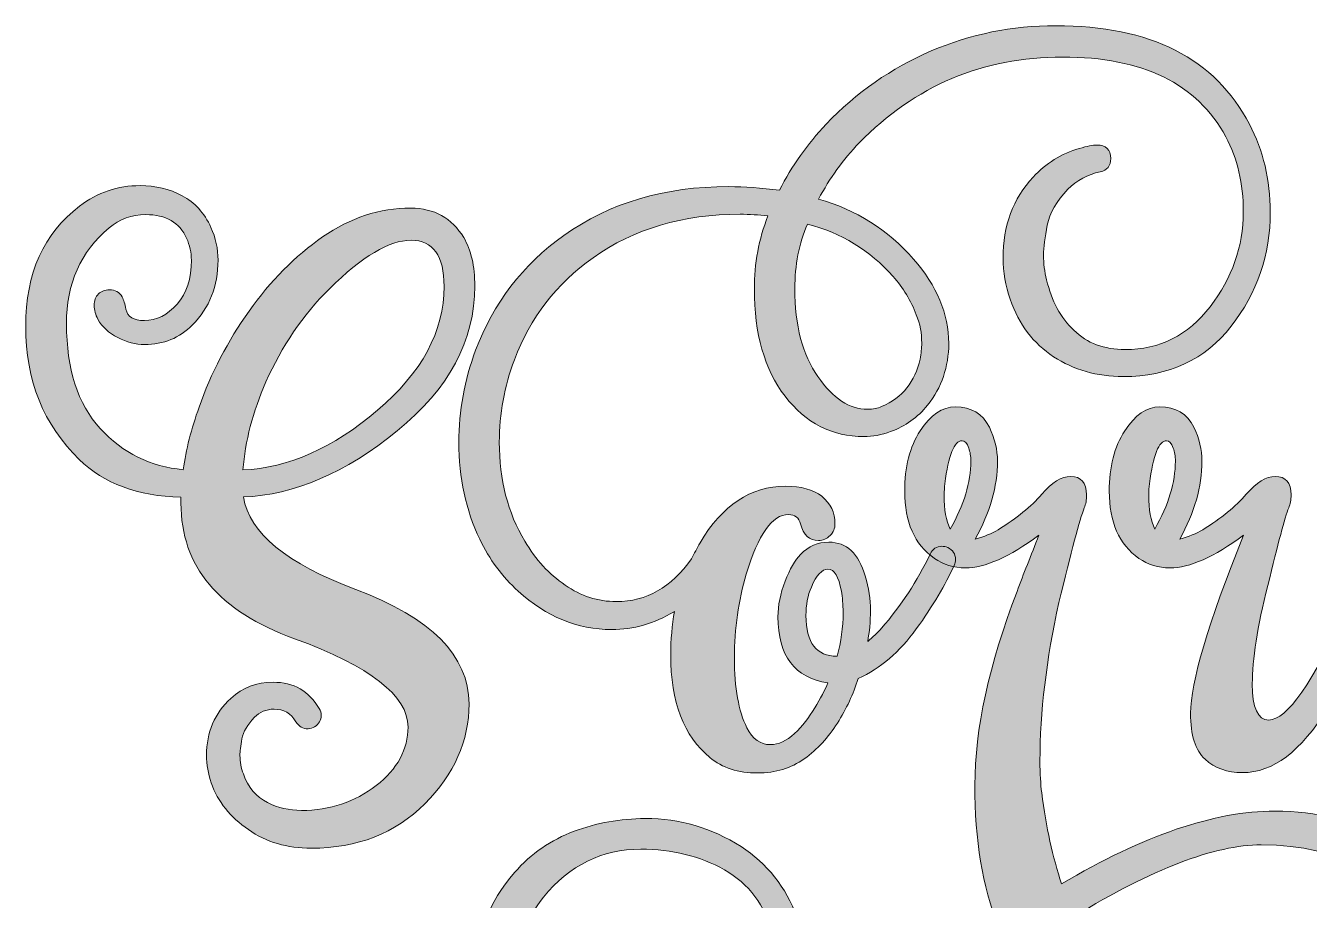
# Model space of a CAD drawing. Header units: inches. Extents: x 0.18 to 5.82, y 0.65 to 5.35.
# Drawn here: x 0.207 to 2.598, y 3.721 to 5.351 of the extents above; entities that cross this region are included whole.
import ezdxf

# ---------------------------------------------------------------- set-up
doc = ezdxf.new("R2010")
doc.units = ezdxf.units.IN
doc.header["$MEASUREMENT"] = 0
doc.layers.add('Layer 1', color=7, linetype='Continuous')

# ---------------------------------------------------------------- blocks, each defined once
blk = doc.blocks.new('block 3')
at = {"layer": 'Layer 1', "true_color": 0x231f20}
h = blk.add_hatch(color=250, dxfattribs=at)
h.dxf.hatch_style = 2
edge = h.paths.add_edge_path()
edge.add_spline(control_points=[(1.4626, 4.3871), (1.5041, 4.4575), (1.5569, 4.4927), (1.6217, 4.4927), (1.6505, 4.4927), (1.6732, 4.4864), (1.6895, 4.4739), (1.7059, 4.4606), (1.714, 4.4437), (1.714, 4.4229), (1.714, 4.4141), (1.7109, 4.4066), (1.7052, 4.4009), (1.699, 4.3947), (1.6914, 4.3915), (1.6833, 4.3915), (1.6663, 4.3915), (1.655, 4.4016), (1.6499, 4.4223), (1.6468, 4.4343), (1.6392, 4.4399), (1.6273, 4.4399), (1.5971, 4.4399), (1.5708, 4.4028), (1.5488, 4.3287), (1.5343, 4.2796), (1.5267, 4.2275), (1.5267, 4.1728), (1.5267, 4.1169), (1.5343, 4.0735), (1.55, 4.0427), (1.5607, 4.0219), (1.5751, 4.0113), (1.5934, 4.0113), (1.6091, 4.0113), (1.6242, 4.0182), (1.6386, 4.032), (1.6531, 4.0458), (1.6656, 4.0615), (1.6763, 4.0798), (1.687, 4.0974), (1.6952, 4.1131), (1.7009, 4.1263), (1.6386, 4.1357), (1.6078, 4.1766), (1.6078, 4.2495), (1.6078, 4.2702), (1.6122, 4.2922), (1.621, 4.3155), (1.6298, 4.3381), (1.6392, 4.3551), (1.6499, 4.3657), (1.6644, 4.3808), (1.682, 4.3884), (1.7027, 4.3884), (1.7354, 4.3884), (1.758, 4.3676), (1.77, 4.3255), (1.7769, 4.3029), (1.7801, 4.2815), (1.7801, 4.262), (1.7801, 4.2401), (1.7781, 4.2206), (1.775, 4.2036), (1.7844, 4.2118), (1.7932, 4.2199), (1.8008, 4.2281), (1.8372, 4.2702), (1.8674, 4.3161), (1.8913, 4.3664), (1.8957, 4.3758), (1.9032, 4.3808), (1.9133, 4.3808), (1.9164, 4.3808), (1.9202, 4.3802), (1.9239, 4.3783), (1.9334, 4.3739), (1.9384, 4.3664), (1.9384, 4.3563), (1.9384, 4.3526), (1.9378, 4.3488), (1.9359, 4.345), (1.9196, 4.3092), (1.8963, 4.2696), (1.8655, 4.2268), (1.8347, 4.1841), (1.7983, 4.1533), (1.7574, 4.1344), (1.748, 4.1055), (1.7354, 4.0779), (1.7184, 4.0515), (1.7015, 4.0245), (1.6814, 4.0025), (1.6568, 3.9849), (1.6323, 3.9673), (1.6034, 3.9585), (1.5701, 3.9585), (1.5337, 3.9585), (1.5041, 3.9679), (1.4809, 3.9874), (1.4325, 4.027), (1.408, 4.0911), (1.408, 4.1784), (1.408, 4.2067), (1.4105, 4.2338), (1.4149, 4.2595), (1.4149, 4.2595), (1.4142, 4.2589), (1.4142, 4.2589), (1.3772, 4.2369), (1.3388, 4.2256), (1.298, 4.2256), (1.2345, 4.2256), (1.1767, 4.2495), (1.1239, 4.2972), (1.0943, 4.3243), (1.0704, 4.3563), (1.0522, 4.394), (1.0265, 4.4481), (1.0133, 4.5084), (1.0133, 4.5744), (1.0133, 4.6329), (1.024, 4.69), (1.0447, 4.746), (1.0774, 4.8334), (1.132, 4.905), (1.2087, 4.9597), (1.2942, 5.0207), (1.3967, 5.0508), (1.5161, 5.0508), (1.5456, 5.0508), (1.577, 5.0483), (1.6104, 5.0439), (1.6336, 5.0892), (1.6625, 5.13), (1.6977, 5.1671), (1.7536, 5.2262), (1.819, 5.2714), (1.8932, 5.3035), (1.9667, 5.3349), (2.044, 5.3506), (2.1251, 5.3506), (2.3017, 5.3506), (2.4224, 5.2896), (2.4858, 5.1671), (2.5116, 5.1181), (2.5248, 5.0634), (2.5248, 5.0037), (2.5248, 4.9239), (2.5003, 4.8528), (2.4519, 4.7906), (2.4035, 4.7284), (2.3363, 4.697), (2.2508, 4.697), (2.2018, 4.697), (2.1584, 4.7095), (2.1213, 4.734), (2.0836, 4.7586), (2.0566, 4.7938), (2.0402, 4.8409), (2.0314, 4.866), (2.027, 4.8918), (2.027, 4.9176), (2.027, 4.9779), (2.0459, 5.0282), (2.083, 5.0684), (2.1069, 5.0942), (2.1358, 5.1124), (2.1691, 5.1218), (2.1835, 5.1262), (2.1948, 5.1281), (2.2018, 5.1281), (2.2187, 5.1281), (2.2275, 5.1199), (2.2275, 5.103), (2.2275, 5.0892), (2.2212, 5.081), (2.2081, 5.0785), (2.1848, 5.0734), (2.1647, 5.0628), (2.1477, 5.0458), (2.127, 5.0238), (2.1138, 5.0018), (2.1094, 4.9792), (2.105, 4.9565), (2.1025, 4.9377), (2.1025, 4.9232), (2.1025, 4.9075), (2.1043, 4.8924), (2.1081, 4.8773), (2.1176, 4.8377), (2.1345, 4.8063), (2.159, 4.7831), (2.1835, 4.7592), (2.215, 4.7473), (2.2546, 4.7473), (2.3187, 4.7473), (2.3715, 4.7736), (2.4129, 4.8271), (2.4538, 4.8805), (2.4745, 4.9389), (2.4745, 5.0037), (2.4745, 5.0565), (2.4639, 5.103), (2.4419, 5.1438), (2.3884, 5.2425), (2.2873, 5.2922), (2.1377, 5.2922), (1.9893, 5.2922), (1.863, 5.2387), (1.7593, 5.1325), (1.7291, 5.1011), (1.704, 5.0659), (1.6833, 5.0276), (1.753, 5.0081), (1.8121, 4.9704), (1.8605, 4.9157), (1.9039, 4.866), (1.9259, 4.8139), (1.9259, 4.7586), (1.9259, 4.7152), (1.9126, 4.6769), (1.8863, 4.6435), (1.868, 4.6209), (1.8454, 4.6046), (1.8177, 4.5945), (1.8008, 4.5882), (1.7844, 4.5851), (1.7681, 4.5851), (1.7084, 4.5851), (1.6594, 4.6102), (1.621, 4.6605), (1.5827, 4.7102), (1.5638, 4.7768), (1.5638, 4.8604), (1.5638, 4.9075), (1.572, 4.9528), (1.589, 4.9961), (1.572, 4.998), (1.5544, 4.9993), (1.5374, 4.9993), (1.4306, 4.9993), (1.3395, 4.9723), (1.2634, 4.9182), (1.1949, 4.8698), (1.1465, 4.8063), (1.117, 4.7284), (1.0981, 4.6781), (1.0887, 4.6272), (1.0887, 4.575), (1.0887, 4.5046), (1.1044, 4.4431), (1.1365, 4.3903), (1.1566, 4.3557), (1.1817, 4.3287), (1.2112, 4.3086), (1.2408, 4.2878), (1.2722, 4.2778), (1.3068, 4.2778), (1.3627, 4.2778), (1.4092, 4.3042), (1.4469, 4.3576), (1.452, 4.3676), (1.457, 4.3777), (1.4626, 4.3871)], knot_values=[0, 0, 0, 0, 1, 1, 1, 2, 2, 2, 3, 3, 3, 4, 4, 4, 5, 5, 5, 6, 6, 6, 7, 7, 7, 8, 8, 8, 9, 9, 9, 10, 10, 10, 11, 11, 11, 12, 12, 12, 13, 13, 13, 14, 14, 14, 15, 15, 15, 16, 16, 16, 17, 17, 17, 18, 18, 18, 19, 19, 19, 20, 20, 20, 21, 21, 21, 22, 22, 22, 23, 23, 23, 24, 24, 24, 25, 25, 25, 26, 26, 26, 27, 27, 27, 28, 28, 28, 29, 29, 29, 30, 30, 30, 31, 31, 31, 32, 32, 32, 33, 33, 33, 34, 34, 34, 35, 35, 35, 36, 36, 36, 37, 37, 37, 38, 38, 38, 39, 39, 39, 40, 40, 40, 41, 41, 41, 42, 42, 42, 43, 43, 43, 44, 44, 44, 45, 45, 45, 46, 46, 46, 47, 47, 47, 48, 48, 48, 49, 49, 49, 50, 50, 50, 51, 51, 51, 52, 52, 52, 53, 53, 53, 54, 54, 54, 55, 55, 55, 56, 56, 56, 57, 57, 57, 58, 58, 58, 59, 59, 59, 60, 60, 60, 61, 61, 61, 62, 62, 62, 63, 63, 63, 64, 64, 64, 65, 65, 65, 66, 66, 66, 67, 67, 67, 68, 68, 68, 69, 69, 69, 70, 70, 70, 71, 71, 71, 72, 72, 72, 73, 73, 73, 74, 74, 74, 75, 75, 75, 76, 76, 76, 77, 77, 77, 78, 78, 78, 79, 79, 79, 80, 80, 80, 81, 81, 81, 82, 82, 82, 83, 83, 83, 84, 84, 84, 85, 85, 85, 86, 86, 86, 87, 87, 87, 88, 88, 88, 88], degree=3, periodic=1)
edge = h.paths.add_edge_path()
edge.add_spline(control_points=[(1.8008, 4.641), (1.8397, 4.658), (1.8636, 4.6875), (1.8724, 4.7296), (1.8743, 4.7397), (1.8756, 4.7498), (1.8756, 4.7592), (1.8756, 4.7774), (1.8724, 4.795), (1.8655, 4.812), (1.8555, 4.8384), (1.841, 4.8623), (1.8222, 4.8836), (1.7788, 4.932), (1.726, 4.9647), (1.6625, 4.9811), (1.6468, 4.9446), (1.6392, 4.9044), (1.6392, 4.861), (1.6392, 4.7919), (1.6537, 4.7372), (1.682, 4.697), (1.7103, 4.6561), (1.7411, 4.636), (1.7744, 4.636), (1.7851, 4.636), (1.7939, 4.6379), (1.8008, 4.641)], knot_values=[0, 0, 0, 0, 1, 1, 1, 2, 2, 2, 3, 3, 3, 4, 4, 4, 5, 5, 5, 6, 6, 6, 7, 7, 7, 8, 8, 8, 9, 9, 9, 9], degree=3, periodic=1)
edge = h.paths.add_edge_path()
edge.add_spline(control_points=[(1.7291, 4.257), (1.7291, 4.2727), (1.7279, 4.2859), (1.726, 4.2972), (1.7209, 4.3243), (1.7128, 4.3381), (1.7009, 4.3381), (1.6895, 4.3381), (1.6795, 4.3268), (1.6701, 4.3048), (1.6631, 4.2891), (1.66, 4.2715), (1.66, 4.252), (1.66, 4.2011), (1.6795, 4.1759), (1.7178, 4.1759), (1.7254, 4.203), (1.7291, 4.23), (1.7291, 4.257)], knot_values=[0, 0, 0, 0, 1, 1, 1, 2, 2, 2, 3, 3, 3, 4, 4, 4, 5, 5, 5, 6, 6, 6, 6], degree=3, periodic=1)
h = blk.add_hatch(color=250, dxfattribs=at)
h.dxf.hatch_style = 2
edge = h.paths.add_edge_path()
edge.add_spline(control_points=[(0.6214, 3.8529), (0.5875, 3.8761), (0.5642, 3.905), (0.5522, 3.9402), (0.5466, 3.9572), (0.5434, 3.9742), (0.5434, 3.9912), (0.5434, 4.0345), (0.5585, 4.0697), (0.5887, 4.0974), (0.6107, 4.1175), (0.6365, 4.1275), (0.6673, 4.1275), (0.7056, 4.1275), (0.7345, 4.1112), (0.7534, 4.0785), (0.7559, 4.0741), (0.7571, 4.0703), (0.7571, 4.0659), (0.7571, 4.0565), (0.7527, 4.0496), (0.7446, 4.0446), (0.7408, 4.0421), (0.737, 4.0408), (0.7326, 4.0408), (0.7232, 4.0408), (0.7157, 4.0452), (0.71, 4.054), (0.7006, 4.0697), (0.6874, 4.0773), (0.6692, 4.0773), (0.6547, 4.0773), (0.6421, 4.0722), (0.6327, 4.0622), (0.6195, 4.0484), (0.612, 4.0352), (0.6094, 4.0219), (0.6069, 4.0088), (0.6057, 3.9981), (0.6057, 3.9912), (0.6057, 3.9792), (0.6076, 3.9679), (0.612, 3.9566), (0.6208, 3.9321), (0.6358, 3.9138), (0.6572, 3.9032), (0.6767, 3.8937), (0.6974, 3.8887), (0.7201, 3.8887), (0.7735, 3.8887), (0.82, 3.9044), (0.8596, 3.9352), (0.8992, 3.966), (0.9187, 4.0025), (0.9187, 4.044), (0.9187, 4.1024), (0.8483, 4.1571), (0.7075, 4.2086), (0.5661, 4.2595), (0.4957, 4.3437), (0.4957, 4.4613), (0.4957, 4.4613), (0.4957, 4.472), (0.4957, 4.472), (0.4152, 4.4745), (0.3517, 4.4977), (0.3065, 4.5424), (0.2399, 4.6071), (0.2066, 4.69), (0.2066, 4.7906), (0.2066, 4.8893), (0.2399, 4.9634), (0.3071, 5.0144), (0.3404, 5.0401), (0.3782, 5.0527), (0.4196, 5.0527), (0.4479, 5.0527), (0.4743, 5.0464), (0.4982, 5.0338), (0.5214, 5.0213), (0.5397, 5.0018), (0.5516, 4.9748), (0.5604, 4.9553), (0.5648, 4.9352), (0.5648, 4.9138), (0.5648, 4.8654), (0.5491, 4.8252), (0.5171, 4.7931), (0.4932, 4.7686), (0.4636, 4.7567), (0.4278, 4.7567), (0.4115, 4.7567), (0.3951, 4.7611), (0.3782, 4.7699), (0.3612, 4.778), (0.3492, 4.7894), (0.3411, 4.8038), (0.3367, 4.812), (0.3342, 4.8208), (0.3342, 4.8296), (0.3342, 4.8384), (0.3367, 4.8453), (0.3423, 4.8509), (0.3474, 4.856), (0.3543, 4.8585), (0.3624, 4.8585), (0.3731, 4.8585), (0.3813, 4.8541), (0.3863, 4.8453), (0.3895, 4.8396), (0.3913, 4.8321), (0.3932, 4.8227), (0.3964, 4.8082), (0.4077, 4.8013), (0.4278, 4.8013), (0.4504, 4.8013), (0.4705, 4.8114), (0.4888, 4.8321), (0.5064, 4.8522), (0.5152, 4.8792), (0.5152, 4.9138), (0.5152, 4.9276), (0.512, 4.9415), (0.5064, 4.9546), (0.4932, 4.9842), (0.4674, 4.9986), (0.4303, 4.9986), (0.4039, 4.9986), (0.3813, 4.9905), (0.3618, 4.9741), (0.309, 4.9295), (0.2826, 4.8698), (0.2826, 4.7956), (0.2826, 4.7108), (0.3033, 4.646), (0.3455, 4.6002), (0.3876, 4.5543), (0.4391, 4.5291), (0.5001, 4.5235), (0.5051, 4.5606), (0.5152, 4.5995), (0.5296, 4.6398), (0.5516, 4.7033), (0.583, 4.763), (0.6226, 4.8189), (0.6622, 4.8748), (0.7081, 4.9213), (0.7597, 4.9572), (0.8112, 4.993), (0.8659, 5.0106), (0.9237, 5.0106), (0.9677, 5.0106), (1.0004, 4.9924), (1.0224, 4.9559), (1.0362, 4.9327), (1.0431, 4.9025), (1.0431, 4.8654), (1.0431, 4.7636), (0.9947, 4.6737), (0.8985, 4.5958), (0.8024, 4.5172), (0.7068, 4.4764), (0.612, 4.4726), (0.6233, 4.4053), (0.693, 4.3481), (0.8213, 4.3004), (0.962, 4.2476), (1.0324, 4.1766), (1.0324, 4.0873), (1.0324, 4.0182), (1.0048, 3.956), (0.9501, 3.9013), (0.8948, 3.846), (0.8244, 3.8183), (0.7383, 3.8183), (0.6937, 3.8183), (0.6547, 3.8296), (0.6214, 3.8529)], knot_values=[0, 0, 0, 0, 1, 1, 1, 2, 2, 2, 3, 3, 3, 4, 4, 4, 5, 5, 5, 6, 6, 6, 7, 7, 7, 8, 8, 8, 9, 9, 9, 10, 10, 10, 11, 11, 11, 12, 12, 12, 13, 13, 13, 14, 14, 14, 15, 15, 15, 16, 16, 16, 17, 17, 17, 18, 18, 18, 19, 19, 19, 20, 20, 20, 21, 21, 21, 22, 22, 22, 23, 23, 23, 24, 24, 24, 25, 25, 25, 26, 26, 26, 27, 27, 27, 28, 28, 28, 29, 29, 29, 30, 30, 30, 31, 31, 31, 32, 32, 32, 33, 33, 33, 34, 34, 34, 35, 35, 35, 36, 36, 36, 37, 37, 37, 38, 38, 38, 39, 39, 39, 40, 40, 40, 41, 41, 41, 42, 42, 42, 43, 43, 43, 44, 44, 44, 45, 45, 45, 46, 46, 46, 47, 47, 47, 48, 48, 48, 49, 49, 49, 50, 50, 50, 51, 51, 51, 52, 52, 52, 53, 53, 53, 54, 54, 54, 55, 55, 55, 56, 56, 56, 57, 57, 57, 58, 58, 58, 59, 59, 59, 59], degree=3, periodic=1)
edge = h.paths.add_edge_path()
edge.add_spline(control_points=[(0.8621, 4.6341), (0.9444, 4.7045), (0.9859, 4.7812), (0.9859, 4.8648), (0.9859, 4.922), (0.9652, 4.9509), (0.9243, 4.9509), (0.8841, 4.9509), (0.8332, 4.9207), (0.7722, 4.8604), (0.7226, 4.8114), (0.6836, 4.7535), (0.6541, 4.6869), (0.6296, 4.631), (0.6151, 4.5763), (0.6113, 4.5229), (0.6955, 4.5266), (0.7791, 4.5637), (0.8621, 4.6341)], knot_values=[0, 0, 0, 0, 1, 1, 1, 2, 2, 2, 3, 3, 3, 4, 4, 4, 5, 5, 5, 6, 6, 6, 6], degree=3, periodic=1)
h = blk.add_hatch(color=250, dxfattribs=at)
h.dxf.hatch_style = 2
edge = h.paths.add_edge_path()
edge.add_spline(control_points=[(1.1361, 3.3815), (1.0752, 3.4356), (1.0444, 3.5028), (1.0444, 3.5826), (1.0444, 3.6543), (1.0689, 3.7178), (1.1173, 3.7731), (1.1481, 3.8083), (1.1851, 3.834), (1.2279, 3.8498), (1.27, 3.8654), (1.3146, 3.8736), (1.3605, 3.8736), (1.4252, 3.8736), (1.4843, 3.856), (1.539, 3.8215), (1.5874, 3.79), (1.6226, 3.746), (1.6433, 3.6901), (1.6465, 3.6807), (1.6483, 3.6725), (1.6483, 3.6643), (1.6483, 3.6474), (1.6395, 3.6386), (1.6226, 3.6386), (1.61, 3.6386), (1.6018, 3.6449), (1.5987, 3.6574), (1.5836, 3.7121), (1.5534, 3.7523), (1.5082, 3.7781), (1.4623, 3.8039), (1.4108, 3.8164), (1.3523, 3.8164), (1.28, 3.8164), (1.2197, 3.7869), (1.1713, 3.7272), (1.1367, 3.6851), (1.1198, 3.6367), (1.1198, 3.5833), (1.1198, 3.5248), (1.1424, 3.4758), (1.187, 3.4374), (1.2423, 3.3897), (1.3033, 3.3658), (1.3693, 3.3658), (1.5245, 3.3658), (1.7187, 3.4525), (1.9513, 3.6266), (1.9733, 3.6436), (1.9953, 3.6593), (2.0173, 3.6744), (1.989, 3.7467), (1.9745, 3.834), (1.9745, 3.9358), (1.9745, 4.0396), (2.0009, 4.1602), (2.0531, 4.2966), (2.065, 4.3287), (2.0788, 4.3632), (2.0939, 4.4016), (2.0393, 4.3607), (1.9934, 4.3406), (1.9569, 4.3406), (1.9349, 4.3406), (1.9161, 4.3463), (1.8991, 4.3582), (1.862, 4.3846), (1.8438, 4.4261), (1.8438, 4.4833), (1.8438, 4.5285), (1.8532, 4.5662), (1.8727, 4.5958), (1.8922, 4.6253), (1.9136, 4.6404), (1.9381, 4.6404), (1.9676, 4.6404), (1.989, 4.6278), (2.0016, 4.6027), (2.0116, 4.582), (2.0167, 4.5606), (2.0167, 4.5392), (2.0167, 4.4921), (2.0028, 4.4437), (1.9751, 4.394), (1.9921, 4.3984), (2.0059, 4.4047), (2.0179, 4.4116), (2.0525, 4.433), (2.0795, 4.455), (2.099, 4.4776), (2.1178, 4.4996), (2.136, 4.5109), (2.153, 4.5109), (2.1725, 4.5109), (2.1826, 4.4996), (2.1826, 4.4764), (2.1826, 4.4676), (2.1813, 4.4594), (2.1782, 4.4525), (2.17, 4.4305), (2.1543, 4.372), (2.131, 4.2759), (2.1078, 4.1703), (2.0958, 4.0716), (2.0958, 3.9805), (2.0958, 3.9572), (2.0971, 3.9377), (2.099, 3.9214), (2.1071, 3.8579), (2.1197, 3.8013), (2.136, 3.7517), (2.2881, 3.8422), (2.4208, 3.8875), (2.5333, 3.8875), (2.6137, 3.8875), (2.6785, 3.8692), (2.7275, 3.8334), (2.7865, 3.79), (2.8161, 3.7266), (2.8161, 3.643), (2.8161, 3.5814), (2.7859, 3.5273), (2.725, 3.4808), (2.664, 3.4337), (2.5823, 3.4104), (2.4798, 3.4104), (2.2693, 3.4104), (2.1241, 3.4789), (2.0455, 3.6159), (2.0217, 3.5996), (1.9971, 3.582), (1.9726, 3.5638), (1.737, 3.3897), (1.5358, 3.3023), (1.3693, 3.3023), (1.2737, 3.3023), (1.1958, 3.3287), (1.1361, 3.3815)], knot_values=[0, 0, 0, 0, 1, 1, 1, 2, 2, 2, 3, 3, 3, 4, 4, 4, 5, 5, 5, 6, 6, 6, 7, 7, 7, 8, 8, 8, 9, 9, 9, 10, 10, 10, 11, 11, 11, 12, 12, 12, 13, 13, 13, 14, 14, 14, 15, 15, 15, 16, 16, 16, 17, 17, 17, 18, 18, 18, 19, 19, 19, 20, 20, 20, 21, 21, 21, 22, 22, 22, 23, 23, 23, 24, 24, 24, 25, 25, 25, 26, 26, 26, 27, 27, 27, 28, 28, 28, 29, 29, 29, 30, 30, 30, 31, 31, 31, 32, 32, 32, 33, 33, 33, 34, 34, 34, 35, 35, 35, 36, 36, 36, 37, 37, 37, 38, 38, 38, 39, 39, 39, 40, 40, 40, 41, 41, 41, 42, 42, 42, 43, 43, 43, 44, 44, 44, 45, 45, 45, 46, 46, 46, 46], degree=3, periodic=1)
edge = h.paths.add_edge_path()
edge.add_spline(control_points=[(1.967, 4.5392), (1.967, 4.5486), (1.9657, 4.5568), (1.9632, 4.5637), (1.9601, 4.5731), (1.9557, 4.5775), (1.9506, 4.5775), (1.9362, 4.5775), (1.9255, 4.5505), (1.9186, 4.4971), (1.918, 4.4908), (1.9173, 4.4839), (1.9173, 4.4757), (1.9173, 4.4493), (1.9211, 4.4286), (1.9287, 4.4129), (1.9544, 4.4581), (1.967, 4.5002), (1.967, 4.5392)], knot_values=[0, 0, 0, 0, 1, 1, 1, 2, 2, 2, 3, 3, 3, 4, 4, 4, 5, 5, 5, 6, 6, 6, 6], degree=3, periodic=1)
edge = h.paths.add_edge_path()
edge.add_spline(control_points=[(2.6709, 3.5305), (2.7174, 3.5657), (2.7407, 3.6046), (2.7407, 3.6474), (2.7407, 3.7655), (2.6634, 3.8246), (2.5081, 3.8246), (2.4214, 3.8246), (2.3051, 3.78), (2.1599, 3.6914), (2.2253, 3.5487), (2.334, 3.4777), (2.4861, 3.4777), (2.5622, 3.4777), (2.6238, 3.4953), (2.6709, 3.5305)], knot_values=[0, 0, 0, 0, 1, 1, 1, 2, 2, 2, 3, 3, 3, 4, 4, 4, 5, 5, 5, 5], degree=3, periodic=1)
h = blk.add_hatch(color=250, dxfattribs=at)
h.dxf.hatch_style = 2
edge = h.paths.add_edge_path()
edge.add_spline(control_points=[(2.3763, 4.0697), (2.3763, 4.1263), (2.4089, 4.2369), (2.4749, 4.4016), (2.4202, 4.3607), (2.3744, 4.3406), (2.3379, 4.3406), (2.3159, 4.3406), (2.2971, 4.3463), (2.2801, 4.3582), (2.243, 4.3846), (2.2248, 4.4261), (2.2248, 4.4833), (2.2248, 4.5285), (2.2342, 4.5662), (2.2537, 4.5958), (2.2732, 4.6253), (2.2946, 4.6404), (2.3191, 4.6404), (2.3486, 4.6404), (2.37, 4.6278), (2.3826, 4.6027), (2.3926, 4.582), (2.3976, 4.5606), (2.3976, 4.5392), (2.3976, 4.4921), (2.3838, 4.4437), (2.3561, 4.394), (2.3731, 4.3984), (2.3869, 4.4047), (2.3989, 4.4116), (2.4335, 4.433), (2.4605, 4.455), (2.48, 4.4776), (2.4988, 4.4996), (2.517, 4.5109), (2.534, 4.5109), (2.5535, 4.5109), (2.5636, 4.4996), (2.5636, 4.4764), (2.5636, 4.4676), (2.5623, 4.4594), (2.5591, 4.4525), (2.5523, 4.4343), (2.539, 4.3859), (2.5202, 4.3079), (2.5007, 4.2306), (2.4913, 4.169), (2.4913, 4.1244), (2.4913, 4.0798), (2.5013, 4.0571), (2.5221, 4.0571), (2.5554, 4.0571), (2.6038, 4.1263), (2.6673, 4.2639), (2.6673, 4.2639), (2.715, 4.3664), (2.715, 4.3664), (2.7194, 4.3758), (2.7263, 4.3808), (2.7364, 4.3808), (2.7395, 4.3808), (2.7433, 4.3802), (2.7471, 4.3783), (2.7565, 4.3739), (2.7615, 4.3664), (2.7615, 4.3563), (2.7615, 4.3526), (2.7609, 4.3488), (2.759, 4.345), (2.732, 4.2891), (2.7169, 4.2557), (2.7131, 4.2463), (2.6855, 4.1791), (2.6578, 4.1231), (2.6308, 4.0785), (2.5824, 3.9987), (2.5296, 3.9591), (2.4731, 3.9591), (2.4448, 3.9591), (2.4215, 3.9673), (2.4033, 3.9842), (2.3851, 4.0006), (2.3763, 4.0289), (2.3763, 4.0697)], knot_values=[0, 0, 0, 0, 1, 1, 1, 2, 2, 2, 3, 3, 3, 4, 4, 4, 5, 5, 5, 6, 6, 6, 7, 7, 7, 8, 8, 8, 9, 9, 9, 10, 10, 10, 11, 11, 11, 12, 12, 12, 13, 13, 13, 14, 14, 14, 15, 15, 15, 16, 16, 16, 17, 17, 17, 18, 18, 18, 19, 19, 19, 20, 20, 20, 21, 21, 21, 22, 22, 22, 23, 23, 23, 24, 24, 24, 25, 25, 25, 26, 26, 26, 27, 27, 27, 28, 28, 28, 28], degree=3, periodic=1)
edge = h.paths.add_edge_path()
edge.add_spline(control_points=[(2.348, 4.5392), (2.348, 4.5486), (2.3467, 4.5568), (2.3442, 4.5637), (2.341, 4.5731), (2.3367, 4.5775), (2.3316, 4.5775), (2.3172, 4.5775), (2.3065, 4.5505), (2.2996, 4.4971), (2.2989, 4.4908), (2.2983, 4.4839), (2.2983, 4.4757), (2.2983, 4.4493), (2.3021, 4.4286), (2.3096, 4.4129), (2.3354, 4.4581), (2.348, 4.5002), (2.348, 4.5392)], knot_values=[0, 0, 0, 0, 1, 1, 1, 2, 2, 2, 3, 3, 3, 4, 4, 4, 5, 5, 5, 6, 6, 6, 6], degree=3, periodic=1)
at = {"layer": 'Layer 1', "lineweight": 0}
for points, knots in [([(1.4626, 4.3871), (1.5041, 4.4575), (1.5569, 4.4927), (1.6217, 4.4927), (1.6505, 4.4927), (1.6732, 4.4864), (1.6895, 4.4739), (1.7059, 4.4606), (1.714, 4.4437), (1.714, 4.4229), (1.714, 4.4141), (1.7109, 4.4066), (1.7052, 4.4009), (1.699, 4.3947), (1.6914, 4.3915), (1.6833, 4.3915), (1.6663, 4.3915), (1.655, 4.4016), (1.6499, 4.4223), (1.6468, 4.4343), (1.6392, 4.4399), (1.6273, 4.4399), (1.5971, 4.4399), (1.5708, 4.4028), (1.5488, 4.3287), (1.5343, 4.2796), (1.5267, 4.2275), (1.5267, 4.1728), (1.5267, 4.1169), (1.5343, 4.0735), (1.55, 4.0427), (1.5607, 4.0219), (1.5751, 4.0113), (1.5934, 4.0113), (1.6091, 4.0113), (1.6242, 4.0182), (1.6386, 4.032), (1.6531, 4.0458), (1.6656, 4.0615), (1.6763, 4.0798), (1.687, 4.0974), (1.6952, 4.1131), (1.7009, 4.1263), (1.6386, 4.1357), (1.6078, 4.1766), (1.6078, 4.2495), (1.6078, 4.2702), (1.6122, 4.2922), (1.621, 4.3155), (1.6298, 4.3381), (1.6392, 4.3551), (1.6499, 4.3657), (1.6644, 4.3808), (1.682, 4.3884), (1.7027, 4.3884), (1.7354, 4.3884), (1.758, 4.3676), (1.77, 4.3255), (1.7769, 4.3029), (1.7801, 4.2815), (1.7801, 4.262), (1.7801, 4.2401), (1.7781, 4.2206), (1.775, 4.2036), (1.7844, 4.2118), (1.7932, 4.2199), (1.8008, 4.2281), (1.8372, 4.2702), (1.8674, 4.3161), (1.8913, 4.3664), (1.8957, 4.3758), (1.9032, 4.3808), (1.9133, 4.3808), (1.9164, 4.3808), (1.9202, 4.3802), (1.9239, 4.3783), (1.9334, 4.3739), (1.9384, 4.3664), (1.9384, 4.3563), (1.9384, 4.3526), (1.9378, 4.3488), (1.9359, 4.345), (1.9196, 4.3092), (1.8963, 4.2696), (1.8655, 4.2268), (1.8347, 4.1841), (1.7983, 4.1533), (1.7574, 4.1344), (1.748, 4.1055), (1.7354, 4.0779), (1.7184, 4.0515), (1.7015, 4.0245), (1.6814, 4.0025), (1.6568, 3.9849), (1.6323, 3.9673), (1.6034, 3.9585), (1.5701, 3.9585), (1.5337, 3.9585), (1.5041, 3.9679), (1.4809, 3.9874), (1.4325, 4.027), (1.408, 4.0911), (1.408, 4.1784), (1.408, 4.2067), (1.4105, 4.2338), (1.4149, 4.2595), (1.4149, 4.2595), (1.4142, 4.2589), (1.4142, 4.2589), (1.3772, 4.2369), (1.3388, 4.2256), (1.298, 4.2256), (1.2345, 4.2256), (1.1767, 4.2495), (1.1239, 4.2972), (1.0943, 4.3243), (1.0704, 4.3563), (1.0522, 4.394), (1.0265, 4.4481), (1.0133, 4.5084), (1.0133, 4.5744), (1.0133, 4.6329), (1.024, 4.69), (1.0447, 4.746), (1.0774, 4.8334), (1.132, 4.905), (1.2087, 4.9597), (1.2942, 5.0207), (1.3967, 5.0508), (1.5161, 5.0508), (1.5456, 5.0508), (1.577, 5.0483), (1.6104, 5.0439), (1.6336, 5.0892), (1.6625, 5.13), (1.6977, 5.1671), (1.7536, 5.2262), (1.819, 5.2714), (1.8932, 5.3035), (1.9667, 5.3349), (2.044, 5.3506), (2.1251, 5.3506), (2.3017, 5.3506), (2.4224, 5.2896), (2.4858, 5.1671), (2.5116, 5.1181), (2.5248, 5.0634), (2.5248, 5.0037), (2.5248, 4.9239), (2.5003, 4.8528), (2.4519, 4.7906), (2.4035, 4.7284), (2.3363, 4.697), (2.2508, 4.697), (2.2018, 4.697), (2.1584, 4.7095), (2.1213, 4.734), (2.0836, 4.7586), (2.0566, 4.7938), (2.0402, 4.8409), (2.0314, 4.866), (2.027, 4.8918), (2.027, 4.9176), (2.027, 4.9779), (2.0459, 5.0282), (2.083, 5.0684), (2.1069, 5.0942), (2.1358, 5.1124), (2.1691, 5.1218), (2.1835, 5.1262), (2.1948, 5.1281), (2.2018, 5.1281), (2.2187, 5.1281), (2.2275, 5.1199), (2.2275, 5.103), (2.2275, 5.0892), (2.2212, 5.081), (2.2081, 5.0785), (2.1848, 5.0734), (2.1647, 5.0628), (2.1477, 5.0458), (2.127, 5.0238), (2.1138, 5.0018), (2.1094, 4.9792), (2.105, 4.9565), (2.1025, 4.9377), (2.1025, 4.9232), (2.1025, 4.9075), (2.1043, 4.8924), (2.1081, 4.8773), (2.1176, 4.8377), (2.1345, 4.8063), (2.159, 4.7831), (2.1835, 4.7592), (2.215, 4.7473), (2.2546, 4.7473), (2.3187, 4.7473), (2.3715, 4.7736), (2.4129, 4.8271), (2.4538, 4.8805), (2.4745, 4.9389), (2.4745, 5.0037), (2.4745, 5.0565), (2.4639, 5.103), (2.4419, 5.1438), (2.3884, 5.2425), (2.2873, 5.2922), (2.1377, 5.2922), (1.9893, 5.2922), (1.863, 5.2387), (1.7593, 5.1325), (1.7291, 5.1011), (1.704, 5.0659), (1.6833, 5.0276), (1.753, 5.0081), (1.8121, 4.9704), (1.8605, 4.9157), (1.9039, 4.866), (1.9259, 4.8139), (1.9259, 4.7586), (1.9259, 4.7152), (1.9126, 4.6769), (1.8863, 4.6435), (1.868, 4.6209), (1.8454, 4.6046), (1.8177, 4.5945), (1.8008, 4.5882), (1.7844, 4.5851), (1.7681, 4.5851), (1.7084, 4.5851), (1.6594, 4.6102), (1.621, 4.6605), (1.5827, 4.7102), (1.5638, 4.7768), (1.5638, 4.8604), (1.5638, 4.9075), (1.572, 4.9528), (1.589, 4.9961), (1.572, 4.998), (1.5544, 4.9993), (1.5374, 4.9993), (1.4306, 4.9993), (1.3395, 4.9723), (1.2634, 4.9182), (1.1949, 4.8698), (1.1465, 4.8063), (1.117, 4.7284), (1.0981, 4.6781), (1.0887, 4.6272), (1.0887, 4.575), (1.0887, 4.5046), (1.1044, 4.4431), (1.1365, 4.3903), (1.1566, 4.3557), (1.1817, 4.3287), (1.2112, 4.3086), (1.2408, 4.2878), (1.2722, 4.2778), (1.3068, 4.2778), (1.3627, 4.2778), (1.4092, 4.3042), (1.4469, 4.3576), (1.452, 4.3676), (1.457, 4.3777), (1.4626, 4.3871)], [0, 0, 0, 0, 1, 1, 1, 2, 2, 2, 3, 3, 3, 4, 4, 4, 5, 5, 5, 6, 6, 6, 7, 7, 7, 8, 8, 8, 9, 9, 9, 10, 10, 10, 11, 11, 11, 12, 12, 12, 13, 13, 13, 14, 14, 14, 15, 15, 15, 16, 16, 16, 17, 17, 17, 18, 18, 18, 19, 19, 19, 20, 20, 20, 21, 21, 21, 22, 22, 22, 23, 23, 23, 24, 24, 24, 25, 25, 25, 26, 26, 26, 27, 27, 27, 28, 28, 28, 29, 29, 29, 30, 30, 30, 31, 31, 31, 32, 32, 32, 33, 33, 33, 34, 34, 34, 35, 35, 35, 36, 36, 36, 37, 37, 37, 38, 38, 38, 39, 39, 39, 40, 40, 40, 41, 41, 41, 42, 42, 42, 43, 43, 43, 44, 44, 44, 45, 45, 45, 46, 46, 46, 47, 47, 47, 48, 48, 48, 49, 49, 49, 50, 50, 50, 51, 51, 51, 52, 52, 52, 53, 53, 53, 54, 54, 54, 55, 55, 55, 56, 56, 56, 57, 57, 57, 58, 58, 58, 59, 59, 59, 60, 60, 60, 61, 61, 61, 62, 62, 62, 63, 63, 63, 64, 64, 64, 65, 65, 65, 66, 66, 66, 67, 67, 67, 68, 68, 68, 69, 69, 69, 70, 70, 70, 71, 71, 71, 72, 72, 72, 73, 73, 73, 74, 74, 74, 75, 75, 75, 76, 76, 76, 77, 77, 77, 78, 78, 78, 79, 79, 79, 80, 80, 80, 81, 81, 81, 82, 82, 82, 83, 83, 83, 84, 84, 84, 85, 85, 85, 86, 86, 86, 87, 87, 87, 88, 88, 88, 88]), ([(0.6214, 3.8529), (0.5875, 3.8761), (0.5642, 3.905), (0.5522, 3.9402), (0.5466, 3.9572), (0.5434, 3.9742), (0.5434, 3.9912), (0.5434, 4.0345), (0.5585, 4.0697), (0.5887, 4.0974), (0.6107, 4.1175), (0.6365, 4.1275), (0.6673, 4.1275), (0.7056, 4.1275), (0.7345, 4.1112), (0.7534, 4.0785), (0.7559, 4.0741), (0.7571, 4.0703), (0.7571, 4.0659), (0.7571, 4.0565), (0.7527, 4.0496), (0.7446, 4.0446), (0.7408, 4.0421), (0.737, 4.0408), (0.7326, 4.0408), (0.7232, 4.0408), (0.7157, 4.0452), (0.71, 4.054), (0.7006, 4.0697), (0.6874, 4.0773), (0.6692, 4.0773), (0.6547, 4.0773), (0.6421, 4.0722), (0.6327, 4.0622), (0.6195, 4.0484), (0.612, 4.0352), (0.6094, 4.0219), (0.6069, 4.0088), (0.6057, 3.9981), (0.6057, 3.9912), (0.6057, 3.9792), (0.6076, 3.9679), (0.612, 3.9566), (0.6208, 3.9321), (0.6358, 3.9138), (0.6572, 3.9032), (0.6767, 3.8937), (0.6974, 3.8887), (0.7201, 3.8887), (0.7735, 3.8887), (0.82, 3.9044), (0.8596, 3.9352), (0.8992, 3.966), (0.9187, 4.0025), (0.9187, 4.044), (0.9187, 4.1024), (0.8483, 4.1571), (0.7075, 4.2086), (0.5661, 4.2595), (0.4957, 4.3437), (0.4957, 4.4613), (0.4957, 4.4613), (0.4957, 4.472), (0.4957, 4.472), (0.4152, 4.4745), (0.3517, 4.4977), (0.3065, 4.5424), (0.2399, 4.6071), (0.2066, 4.69), (0.2066, 4.7906), (0.2066, 4.8893), (0.2399, 4.9634), (0.3071, 5.0144), (0.3404, 5.0401), (0.3782, 5.0527), (0.4196, 5.0527), (0.4479, 5.0527), (0.4743, 5.0464), (0.4982, 5.0338), (0.5214, 5.0213), (0.5397, 5.0018), (0.5516, 4.9748), (0.5604, 4.9553), (0.5648, 4.9352), (0.5648, 4.9138), (0.5648, 4.8654), (0.5491, 4.8252), (0.5171, 4.7931), (0.4932, 4.7686), (0.4636, 4.7567), (0.4278, 4.7567), (0.4115, 4.7567), (0.3951, 4.7611), (0.3782, 4.7699), (0.3612, 4.778), (0.3492, 4.7894), (0.3411, 4.8038), (0.3367, 4.812), (0.3342, 4.8208), (0.3342, 4.8296), (0.3342, 4.8384), (0.3367, 4.8453), (0.3423, 4.8509), (0.3474, 4.856), (0.3543, 4.8585), (0.3624, 4.8585), (0.3731, 4.8585), (0.3813, 4.8541), (0.3863, 4.8453), (0.3895, 4.8396), (0.3913, 4.8321), (0.3932, 4.8227), (0.3964, 4.8082), (0.4077, 4.8013), (0.4278, 4.8013), (0.4504, 4.8013), (0.4705, 4.8114), (0.4888, 4.8321), (0.5064, 4.8522), (0.5152, 4.8792), (0.5152, 4.9138), (0.5152, 4.9276), (0.512, 4.9415), (0.5064, 4.9546), (0.4932, 4.9842), (0.4674, 4.9986), (0.4303, 4.9986), (0.4039, 4.9986), (0.3813, 4.9905), (0.3618, 4.9741), (0.309, 4.9295), (0.2826, 4.8698), (0.2826, 4.7956), (0.2826, 4.7108), (0.3033, 4.646), (0.3455, 4.6002), (0.3876, 4.5543), (0.4391, 4.5291), (0.5001, 4.5235), (0.5051, 4.5606), (0.5152, 4.5995), (0.5296, 4.6398), (0.5516, 4.7033), (0.583, 4.763), (0.6226, 4.8189), (0.6622, 4.8748), (0.7081, 4.9213), (0.7597, 4.9572), (0.8112, 4.993), (0.8659, 5.0106), (0.9237, 5.0106), (0.9677, 5.0106), (1.0004, 4.9924), (1.0224, 4.9559), (1.0362, 4.9327), (1.0431, 4.9025), (1.0431, 4.8654), (1.0431, 4.7636), (0.9947, 4.6737), (0.8985, 4.5958), (0.8024, 4.5172), (0.7068, 4.4764), (0.612, 4.4726), (0.6233, 4.4053), (0.693, 4.3481), (0.8213, 4.3004), (0.962, 4.2476), (1.0324, 4.1766), (1.0324, 4.0873), (1.0324, 4.0182), (1.0048, 3.956), (0.9501, 3.9013), (0.8948, 3.846), (0.8244, 3.8183), (0.7383, 3.8183), (0.6937, 3.8183), (0.6547, 3.8296), (0.6214, 3.8529)], [0, 0, 0, 0, 1, 1, 1, 2, 2, 2, 3, 3, 3, 4, 4, 4, 5, 5, 5, 6, 6, 6, 7, 7, 7, 8, 8, 8, 9, 9, 9, 10, 10, 10, 11, 11, 11, 12, 12, 12, 13, 13, 13, 14, 14, 14, 15, 15, 15, 16, 16, 16, 17, 17, 17, 18, 18, 18, 19, 19, 19, 20, 20, 20, 21, 21, 21, 22, 22, 22, 23, 23, 23, 24, 24, 24, 25, 25, 25, 26, 26, 26, 27, 27, 27, 28, 28, 28, 29, 29, 29, 30, 30, 30, 31, 31, 31, 32, 32, 32, 33, 33, 33, 34, 34, 34, 35, 35, 35, 36, 36, 36, 37, 37, 37, 38, 38, 38, 39, 39, 39, 40, 40, 40, 41, 41, 41, 42, 42, 42, 43, 43, 43, 44, 44, 44, 45, 45, 45, 46, 46, 46, 47, 47, 47, 48, 48, 48, 49, 49, 49, 50, 50, 50, 51, 51, 51, 52, 52, 52, 53, 53, 53, 54, 54, 54, 55, 55, 55, 56, 56, 56, 57, 57, 57, 58, 58, 58, 59, 59, 59, 59]), ([(1.8008, 4.641), (1.8397, 4.658), (1.8636, 4.6875), (1.8724, 4.7296), (1.8743, 4.7397), (1.8756, 4.7498), (1.8756, 4.7592), (1.8756, 4.7774), (1.8724, 4.795), (1.8655, 4.812), (1.8555, 4.8384), (1.841, 4.8623), (1.8222, 4.8836), (1.7788, 4.932), (1.726, 4.9647), (1.6625, 4.9811), (1.6468, 4.9446), (1.6392, 4.9044), (1.6392, 4.861), (1.6392, 4.7919), (1.6537, 4.7372), (1.682, 4.697), (1.7103, 4.6561), (1.7411, 4.636), (1.7744, 4.636), (1.7851, 4.636), (1.7939, 4.6379), (1.8008, 4.641)], [0, 0, 0, 0, 1, 1, 1, 2, 2, 2, 3, 3, 3, 4, 4, 4, 5, 5, 5, 6, 6, 6, 7, 7, 7, 8, 8, 8, 9, 9, 9, 9]), ([(0.8621, 4.6341), (0.9444, 4.7045), (0.9859, 4.7812), (0.9859, 4.8648), (0.9859, 4.922), (0.9652, 4.9509), (0.9243, 4.9509), (0.8841, 4.9509), (0.8332, 4.9207), (0.7722, 4.8604), (0.7226, 4.8114), (0.6836, 4.7535), (0.6541, 4.6869), (0.6296, 4.631), (0.6151, 4.5763), (0.6113, 4.5229), (0.6955, 4.5266), (0.7791, 4.5637), (0.8621, 4.6341)], [0, 0, 0, 0, 1, 1, 1, 2, 2, 2, 3, 3, 3, 4, 4, 4, 5, 5, 5, 6, 6, 6, 6]), ([(1.1361, 3.3815), (1.0752, 3.4356), (1.0444, 3.5028), (1.0444, 3.5826), (1.0444, 3.6543), (1.0689, 3.7178), (1.1173, 3.7731), (1.1481, 3.8083), (1.1851, 3.834), (1.2279, 3.8498), (1.27, 3.8654), (1.3146, 3.8736), (1.3605, 3.8736), (1.4252, 3.8736), (1.4843, 3.856), (1.539, 3.8215), (1.5874, 3.79), (1.6226, 3.746), (1.6433, 3.6901), (1.6465, 3.6807), (1.6483, 3.6725), (1.6483, 3.6643), (1.6483, 3.6474), (1.6395, 3.6386), (1.6226, 3.6386), (1.61, 3.6386), (1.6018, 3.6449), (1.5987, 3.6574), (1.5836, 3.7121), (1.5534, 3.7523), (1.5082, 3.7781), (1.4623, 3.8039), (1.4108, 3.8164), (1.3523, 3.8164), (1.28, 3.8164), (1.2197, 3.7869), (1.1713, 3.7272), (1.1367, 3.6851), (1.1198, 3.6367), (1.1198, 3.5833), (1.1198, 3.5248), (1.1424, 3.4758), (1.187, 3.4374), (1.2423, 3.3897), (1.3033, 3.3658), (1.3693, 3.3658), (1.5245, 3.3658), (1.7187, 3.4525), (1.9513, 3.6266), (1.9733, 3.6436), (1.9953, 3.6593), (2.0173, 3.6744), (1.989, 3.7467), (1.9745, 3.834), (1.9745, 3.9358), (1.9745, 4.0396), (2.0009, 4.1602), (2.0531, 4.2966), (2.065, 4.3287), (2.0788, 4.3632), (2.0939, 4.4016), (2.0393, 4.3607), (1.9934, 4.3406), (1.9569, 4.3406), (1.9349, 4.3406), (1.9161, 4.3463), (1.8991, 4.3582), (1.862, 4.3846), (1.8438, 4.4261), (1.8438, 4.4833), (1.8438, 4.5285), (1.8532, 4.5662), (1.8727, 4.5958), (1.8922, 4.6253), (1.9136, 4.6404), (1.9381, 4.6404), (1.9676, 4.6404), (1.989, 4.6278), (2.0016, 4.6027), (2.0116, 4.582), (2.0167, 4.5606), (2.0167, 4.5392), (2.0167, 4.4921), (2.0028, 4.4437), (1.9751, 4.394), (1.9921, 4.3984), (2.0059, 4.4047), (2.0179, 4.4116), (2.0525, 4.433), (2.0795, 4.455), (2.099, 4.4776), (2.1178, 4.4996), (2.136, 4.5109), (2.153, 4.5109), (2.1725, 4.5109), (2.1826, 4.4996), (2.1826, 4.4764), (2.1826, 4.4676), (2.1813, 4.4594), (2.1782, 4.4525), (2.17, 4.4305), (2.1543, 4.372), (2.131, 4.2759), (2.1078, 4.1703), (2.0958, 4.0716), (2.0958, 3.9805), (2.0958, 3.9572), (2.0971, 3.9377), (2.099, 3.9214), (2.1071, 3.8579), (2.1197, 3.8013), (2.136, 3.7517), (2.2881, 3.8422), (2.4208, 3.8875), (2.5333, 3.8875), (2.6137, 3.8875), (2.6785, 3.8692), (2.7275, 3.8334), (2.7865, 3.79), (2.8161, 3.7266), (2.8161, 3.643), (2.8161, 3.5814), (2.7859, 3.5273), (2.725, 3.4808), (2.664, 3.4337), (2.5823, 3.4104), (2.4798, 3.4104), (2.2693, 3.4104), (2.1241, 3.4789), (2.0455, 3.6159), (2.0217, 3.5996), (1.9971, 3.582), (1.9726, 3.5638), (1.737, 3.3897), (1.5358, 3.3023), (1.3693, 3.3023), (1.2737, 3.3023), (1.1958, 3.3287), (1.1361, 3.3815)], [0, 0, 0, 0, 1, 1, 1, 2, 2, 2, 3, 3, 3, 4, 4, 4, 5, 5, 5, 6, 6, 6, 7, 7, 7, 8, 8, 8, 9, 9, 9, 10, 10, 10, 11, 11, 11, 12, 12, 12, 13, 13, 13, 14, 14, 14, 15, 15, 15, 16, 16, 16, 17, 17, 17, 18, 18, 18, 19, 19, 19, 20, 20, 20, 21, 21, 21, 22, 22, 22, 23, 23, 23, 24, 24, 24, 25, 25, 25, 26, 26, 26, 27, 27, 27, 28, 28, 28, 29, 29, 29, 30, 30, 30, 31, 31, 31, 32, 32, 32, 33, 33, 33, 34, 34, 34, 35, 35, 35, 36, 36, 36, 37, 37, 37, 38, 38, 38, 39, 39, 39, 40, 40, 40, 41, 41, 41, 42, 42, 42, 43, 43, 43, 44, 44, 44, 45, 45, 45, 46, 46, 46, 46]), ([(2.3763, 4.0697), (2.3763, 4.1263), (2.4089, 4.2369), (2.4749, 4.4016), (2.4202, 4.3607), (2.3744, 4.3406), (2.3379, 4.3406), (2.3159, 4.3406), (2.2971, 4.3463), (2.2801, 4.3582), (2.243, 4.3846), (2.2248, 4.4261), (2.2248, 4.4833), (2.2248, 4.5285), (2.2342, 4.5662), (2.2537, 4.5958), (2.2732, 4.6253), (2.2946, 4.6404), (2.3191, 4.6404), (2.3486, 4.6404), (2.37, 4.6278), (2.3826, 4.6027), (2.3926, 4.582), (2.3976, 4.5606), (2.3976, 4.5392), (2.3976, 4.4921), (2.3838, 4.4437), (2.3561, 4.394), (2.3731, 4.3984), (2.3869, 4.4047), (2.3989, 4.4116), (2.4335, 4.433), (2.4605, 4.455), (2.48, 4.4776), (2.4988, 4.4996), (2.517, 4.5109), (2.534, 4.5109), (2.5535, 4.5109), (2.5636, 4.4996), (2.5636, 4.4764), (2.5636, 4.4676), (2.5623, 4.4594), (2.5591, 4.4525), (2.5523, 4.4343), (2.539, 4.3859), (2.5202, 4.3079), (2.5007, 4.2306), (2.4913, 4.169), (2.4913, 4.1244), (2.4913, 4.0798), (2.5013, 4.0571), (2.5221, 4.0571), (2.5554, 4.0571), (2.6038, 4.1263), (2.6673, 4.2639), (2.6673, 4.2639), (2.715, 4.3664), (2.715, 4.3664), (2.7194, 4.3758), (2.7263, 4.3808), (2.7364, 4.3808), (2.7395, 4.3808), (2.7433, 4.3802), (2.7471, 4.3783), (2.7565, 4.3739), (2.7615, 4.3664), (2.7615, 4.3563), (2.7615, 4.3526), (2.7609, 4.3488), (2.759, 4.345), (2.732, 4.2891), (2.7169, 4.2557), (2.7131, 4.2463), (2.6855, 4.1791), (2.6578, 4.1231), (2.6308, 4.0785), (2.5824, 3.9987), (2.5296, 3.9591), (2.4731, 3.9591), (2.4448, 3.9591), (2.4215, 3.9673), (2.4033, 3.9842), (2.3851, 4.0006), (2.3763, 4.0289), (2.3763, 4.0697)], [0, 0, 0, 0, 1, 1, 1, 2, 2, 2, 3, 3, 3, 4, 4, 4, 5, 5, 5, 6, 6, 6, 7, 7, 7, 8, 8, 8, 9, 9, 9, 10, 10, 10, 11, 11, 11, 12, 12, 12, 13, 13, 13, 14, 14, 14, 15, 15, 15, 16, 16, 16, 17, 17, 17, 18, 18, 18, 19, 19, 19, 20, 20, 20, 21, 21, 21, 22, 22, 22, 23, 23, 23, 24, 24, 24, 25, 25, 25, 26, 26, 26, 27, 27, 27, 28, 28, 28, 28]), ([(1.967, 4.5392), (1.967, 4.5486), (1.9657, 4.5568), (1.9632, 4.5637), (1.9601, 4.5731), (1.9557, 4.5775), (1.9506, 4.5775), (1.9362, 4.5775), (1.9255, 4.5505), (1.9186, 4.4971), (1.918, 4.4908), (1.9173, 4.4839), (1.9173, 4.4757), (1.9173, 4.4493), (1.9211, 4.4286), (1.9287, 4.4129), (1.9544, 4.4581), (1.967, 4.5002), (1.967, 4.5392)], [0, 0, 0, 0, 1, 1, 1, 2, 2, 2, 3, 3, 3, 4, 4, 4, 5, 5, 5, 6, 6, 6, 6]), ([(2.348, 4.5392), (2.348, 4.5486), (2.3467, 4.5568), (2.3442, 4.5637), (2.341, 4.5731), (2.3367, 4.5775), (2.3316, 4.5775), (2.3172, 4.5775), (2.3065, 4.5505), (2.2996, 4.4971), (2.2989, 4.4908), (2.2983, 4.4839), (2.2983, 4.4757), (2.2983, 4.4493), (2.3021, 4.4286), (2.3096, 4.4129), (2.3354, 4.4581), (2.348, 4.5002), (2.348, 4.5392)], [0, 0, 0, 0, 1, 1, 1, 2, 2, 2, 3, 3, 3, 4, 4, 4, 5, 5, 5, 6, 6, 6, 6]), ([(1.7291, 4.257), (1.7291, 4.2727), (1.7279, 4.2859), (1.726, 4.2972), (1.7209, 4.3243), (1.7128, 4.3381), (1.7009, 4.3381), (1.6895, 4.3381), (1.6795, 4.3268), (1.6701, 4.3048), (1.6631, 4.2891), (1.66, 4.2715), (1.66, 4.252), (1.66, 4.2011), (1.6795, 4.1759), (1.7178, 4.1759), (1.7254, 4.203), (1.7291, 4.23), (1.7291, 4.257)], [0, 0, 0, 0, 1, 1, 1, 2, 2, 2, 3, 3, 3, 4, 4, 4, 5, 5, 5, 6, 6, 6, 6]), ([(2.6709, 3.5305), (2.7174, 3.5657), (2.7407, 3.6046), (2.7407, 3.6474), (2.7407, 3.7655), (2.6634, 3.8246), (2.5081, 3.8246), (2.4214, 3.8246), (2.3051, 3.78), (2.1599, 3.6914), (2.2253, 3.5487), (2.334, 3.4777), (2.4861, 3.4777), (2.5622, 3.4777), (2.6238, 3.4953), (2.6709, 3.5305)], [0, 0, 0, 0, 1, 1, 1, 2, 2, 2, 3, 3, 3, 4, 4, 4, 5, 5, 5, 5])]:
    blk.add_open_spline(points, degree=3, knots=knots, dxfattribs=at)
blk = doc.blocks.new('block 2')
at = {"layer": 'Layer 1'}
blk.add_blockref('block 3', (0, 0), dxfattribs=at)

msp = doc.modelspace()

# ---------------------------------------------------------------- block references
at = {"layer": 'Layer 1'}
msp.add_blockref('block 2', (0, 0), dxfattribs=at)

doc.saveas('drawing.dxf')
